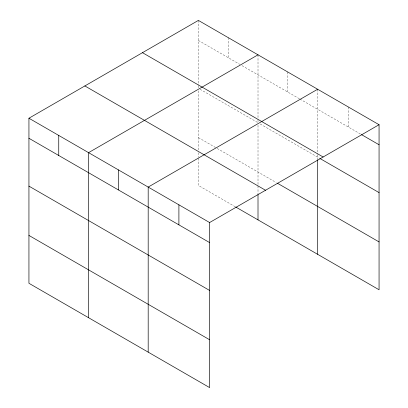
<?xml version="1.0" encoding="UTF-8"?>
<svg xmlns="http://www.w3.org/2000/svg" width="408" height="408" viewBox="0 0 408 408"><rect width="100%" height="100%" fill="white"/><g stroke="black" fill="none" stroke-linecap="round" stroke-linejoin="round"><path stroke-width="0.31" stroke-dasharray="2.04 1.53" d="M198.385 40.443L239.787 64.352M241.995 65.627L299.416 98.777M299.967 99.093L360.417 133.992M200.037 89.255L258.009 122.721L258.009 120.202M260.217 123.996L319.28 158.095M198.385 137.603L216.602 148.119M217.153 148.441L276.226 182.544M235.37 206.81L198.385 185.456L198.385 157.748M348.35 106.983L348.35 127.026M317.633 89.25L317.633 154M317.633 154.627L317.633 159.044M287.819 72.037L287.819 92.081M258.009 54.825L258.009 119.575M258.009 125.251L258.009 194.065M228.194 37.612L228.194 57.655M198.385 20.4L198.385 85.15M198.385 85.782L198.385 88.296M198.385 90.826L198.385 150.195M198.385 152.714L198.385 157.121"/><path stroke-width="0.61" d="M209.615 290.445L209.615 222.544L28.937 118.228L28.937 283.285L209.615 387.6L209.615 290.445L28.937 186.13M235.926 207.131L379.063 289.772L379.063 124.715L198.385 20.4L28.937 118.228M258.009 54.825L88.562 152.653L88.562 317.71M317.633 89.25L148.186 187.078L148.186 352.135M209.615 222.544L379.063 124.715M361.514 134.625L379.063 144.758M142.463 52.683L323.146 156.998M319.826 158.411L379.063 192.612M277.333 183.182L379.063 241.919M84.854 85.945L265.537 190.261M28.937 138.276L209.615 242.592M28.937 235.431L209.615 339.747M317.633 159.676L317.633 254.301M258.009 194.692L258.009 219.881M178.903 204.811L178.903 224.854M118.371 169.866L118.371 189.909M58.747 135.441L58.747 155.484"/></g></svg>
